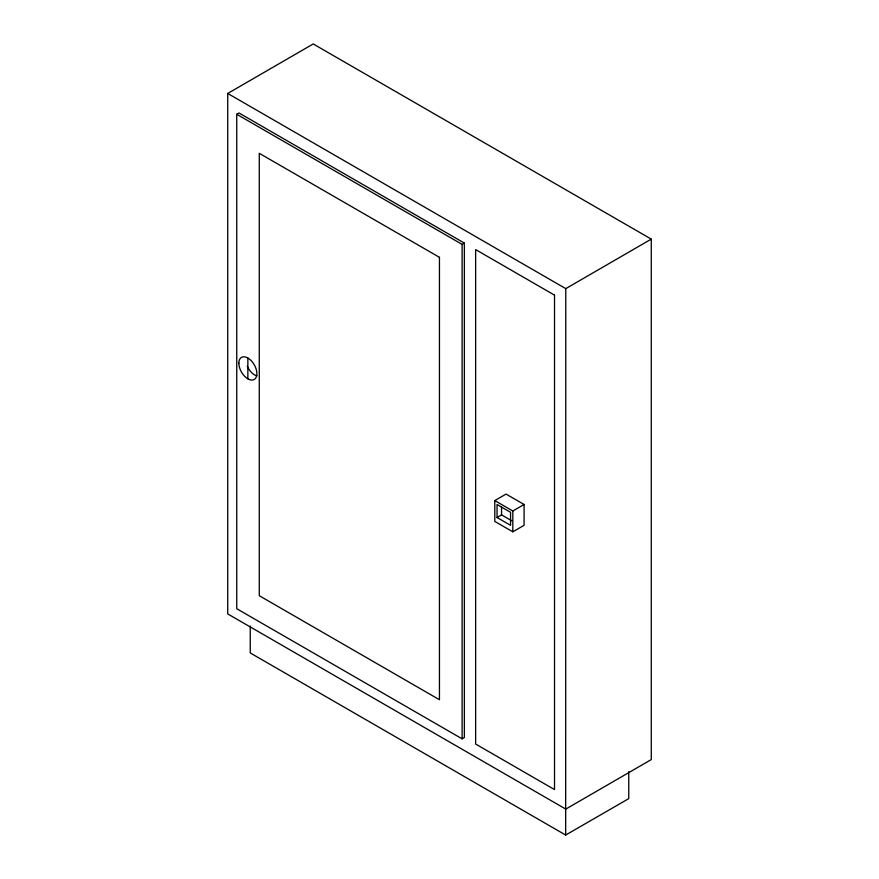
<?xml version="1.0" encoding="UTF-8"?>
<svg xmlns="http://www.w3.org/2000/svg" width="879" height="879" viewBox="0 0 879 879"><rect width="100%" height="100%" fill="white"/><g stroke="black" fill="none" stroke-linecap="round" stroke-linejoin="round"><path stroke-width="1.32" d="M227.727 93.46L313.221 43.95L651.273 239.121L651.273 759.588L565.779 809.098L227.727 613.916L227.727 93.46L565.779 288.631L565.669 835.05L250.251 652.943L250.251 626.024M565.779 288.631L651.273 239.121M236.748 114.27L239 112.973L464.365 243.087L464.365 737.525L462.112 738.832L236.748 608.718L236.748 114.27L462.112 244.384L464.365 243.087M494.789 500.59L506.062 494.086L524.093 504.491L524.093 525.312L512.82 531.817L494.789 521.412L494.789 500.59L512.82 510.996L524.093 504.491M497.042 517.5L510.567 525.312L510.567 512.303L497.042 504.491L497.042 517.5L501.557 514.896L511.699 520.753M565.669 835.05L628.749 798.626L628.749 771.707M512.82 510.996L512.82 531.817M501.557 507.095L501.557 514.896M462.112 244.384L462.112 738.832M247.856 358.028L247.856 378.838M256.954 375.926A12.745 7.362 60 0 1 247.23 366.235M554.517 295.135L475.638 249.592L475.638 744.041L554.517 789.573L554.517 295.135M439.445 257.327L259.283 153.309L259.283 595.709L439.445 699.717L439.445 257.327M238.846 363.225A12.745 7.362 60 0 0 252.372 380.047A12.745 7.362 60 0 0 252.372 362.016A12.745 7.362 60 0 0 238.846 363.225"/></g></svg>
